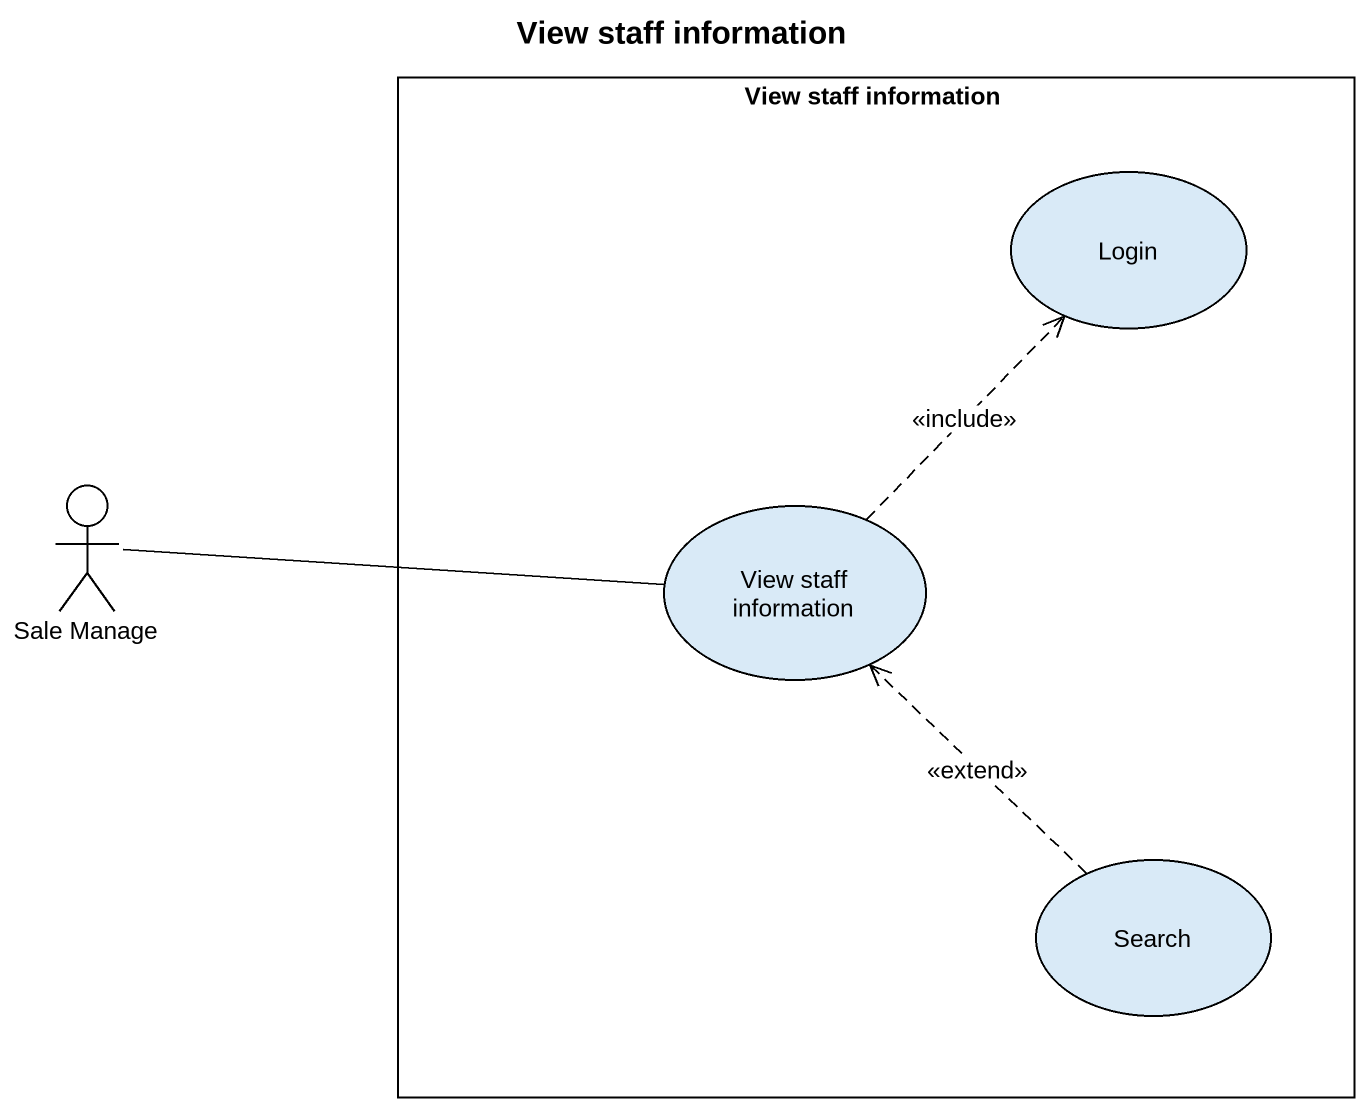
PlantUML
@startuml
title View staff information
rectangle "View staff information" as View_staff_information {
  usecase Login
  usecase "View staff information" as View_staff_information_2
  usecase Search
}
actor "Sale Manage" as Sale_Manage
Sale_Manage -right- View_staff_information_2
View_staff_information_2 .up.> Login : <<include>>
Search .up.> View_staff_information_2 : <<extend>>
@enduml
